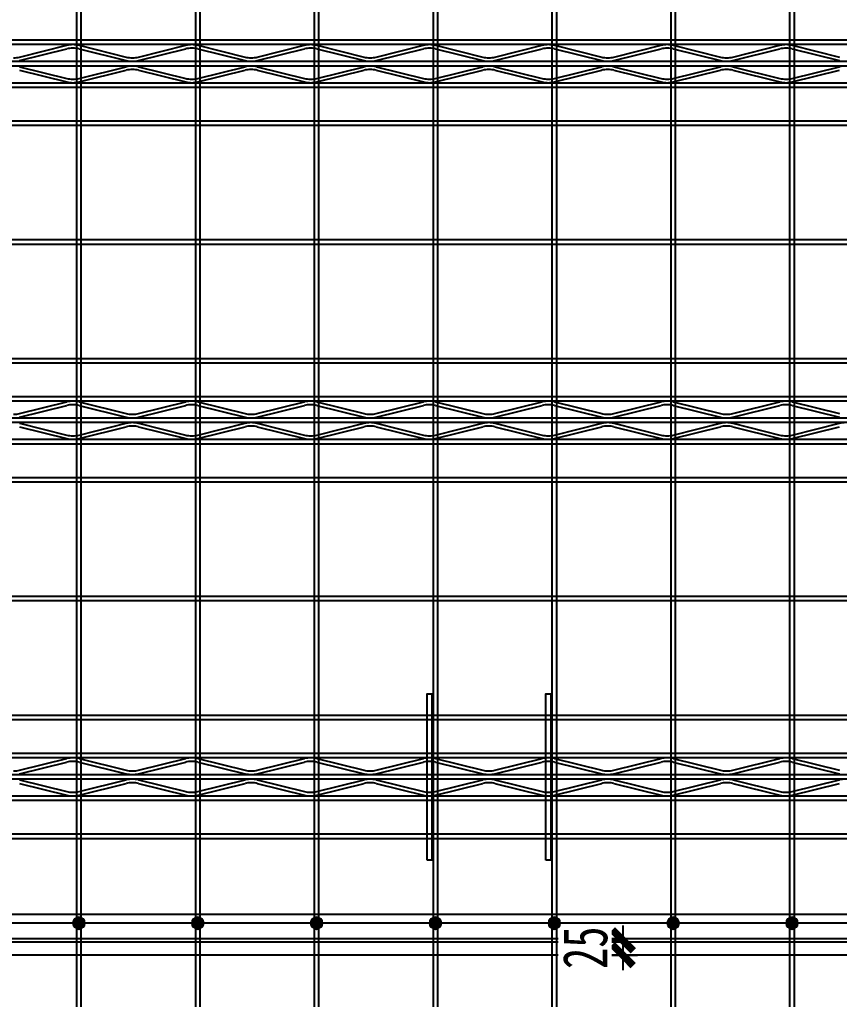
# Model space of a CAD drawing. Extents: x -524 to 129100, y -10500 to 1.
# Drawn here: x 117293 to 118672, y -9130 to -7482 of the extents above; entities that cross this region are included whole.
import ezdxf

# ---------------------------------------------------------------- set-up
doc = ezdxf.new("R2010")
doc.units = 0
doc.header["$LTSCALE"] = 250
doc.linetypes.add('BeePC_CENTER', pattern=[2, 1.25, -0.25, 0.25, -0.25])
doc.layers.get('0').update_dxf_attribs({"linetype": 'CONTINUOUS'})
doc.layers.get('Defpoints').update_dxf_attribs({"linetype": 'CONTINUOUS'})
for name, color, linetype in [('BeePC-CC', 171, 'CONTINUOUS'), ('BeePC-CCBZ', 110, 'CONTINUOUS'), ('BeePC-GJ-LEVEL', 141, 'CONTINUOUS'), ('BeePC-GJ-Truss', 185, 'CONTINUOUS'), ('BeePC-TONG-ZT', 50, 'CONTINUOUS')]:
    doc.layers.add(name, color=color, linetype=linetype)
doc.styles.add('BeePC_Dim', font='simfang.ttf', dxfattribs={"width": 0.7})
doc.dimstyles.new('BeePC_DIM_25_25', dxfattribs={"dimtxt": 75, "dimasz": 25, "dimexe": 25, "dimexo": 0, "dimgap": 25, "dimtad": 1, "dimdec": 0, "dimzin": 0, "dimdsep": 46, "dimtxsty": 'BeePC_Dim', "dimblk": 'ARCHTICK', "dimcen": 0, "dimdle": 25, "dimclrt": 7, "dimadec": 0, "dimazin": 0, "dimtfac": 1, "dimtdec": 0, "dimtix": 1, "dimtmove": 2, "dimatfit": 3, "dimfxl": 250, "dimfxlon": 1, "dimtfill": 1, "dimtolj": 1, "dimtzin": 0, "dimarcsym": 0})

# ---------------------------------------------------------------- blocks, each defined once
blk = doc.blocks.new('_ArchTick')
at = {"color": 0, "linetype": 'ByBlock', "const_width": 0.5}
blk.add_lwpolyline([(-0.707, -0.707), (0.707, 0.707)], dxfattribs=at)
blk = doc.blocks.new('*D213')
at = {"layer": 'BeePC-CCBZ', "color": 0, "lineweight": -2, "transparency": 16777216}
for p, q in [((114592.6, -9568), (114592.6, -9793)), ((121792.6, -9568), (121792.6, -9793)), ((114567.6, -9768), (121817.6, -9768))]:
    blk.add_line(p, q, dxfattribs=at)
at = {"layer": 'Defpoints', "color": 0, "transparency": 16777216}
for p in [(114592.6, -7503.7), (121792.6, -7856), (121792.6, -9768)]:
    blk.add_point(p, dxfattribs=at)
at = {"layer": 'BeePC-CCBZ', "color": 0, "lineweight": -2, "transparency": 16777216, "xscale": 25, "yscale": 25, "zscale": 25, "rotation": 180}
blk.add_blockref('_ArchTick', (114592.6, -9768), dxfattribs=at)
at = {"layer": 'BeePC-CCBZ', "color": 0, "lineweight": -2, "transparency": 16777216, "xscale": 25, "yscale": 25, "zscale": 25}
blk.add_blockref('_ArchTick', (121792.6, -9768), dxfattribs=at)
at = {"layer": 'BeePC-CCBZ', "color": 7, "linetype": 'BeePC_CENTER', "transparency": 16777216, "insert": (118192.6, -9705), "char_height": 75, "attachment_point": 5, "style": 'BeePC_Dim', "bg_fill": 3, "box_fill_scale": 1.1, "bg_fill_color": 256, "bg_fill_true_color": 13158600, "bg_fill_transparency": 0}
blk.add_mtext('\\A1;200x36=7200', dxfattribs=at)
blk = doc.blocks.new('*D217')
at = {"layer": 'BeePC-CCBZ', "color": 0, "lineweight": -2, "transparency": 16777216}
for p, q in [((122404.4, -6631), (122404.4, -9081)), ((122204.4, -6656), (122429.4, -6656)), ((122204.4, -9056), (122429.4, -9056))]:
    blk.add_line(p, q, dxfattribs=at)
at = {"layer": 'Defpoints', "color": 0, "transparency": 16777216}
for p in [(118182.6, -6656), (118182.6, -9056), (122404.4, -9056)]:
    blk.add_point(p, dxfattribs=at)
at = {"layer": 'BeePC-CCBZ', "color": 0, "lineweight": -2, "transparency": 16777216, "xscale": 25, "yscale": 25, "zscale": 25}
for p, rotation in [((122404.4, -6656), 90), ((122404.4, -9056), 270)]:
    blk.add_blockref('_ArchTick', p, dxfattribs=dict(at, rotation=rotation))
at = {"layer": 'BeePC-CCBZ', "color": 7, "linetype": 'BeePC_CENTER', "transparency": 16777216, "insert": (122341.5, -7856), "char_height": 75, "attachment_point": 5, "rotation": 90, "style": 'BeePC_Dim', "bg_fill": 3, "box_fill_scale": 1.1, "bg_fill_color": 256, "bg_fill_true_color": 13158600, "bg_fill_transparency": 0}
blk.add_mtext('\\A1;200x12=2400', dxfattribs=at)
blk = doc.blocks.new('*D218')
at = {"layer": 'BeePC-CCBZ', "color": 0, "lineweight": -2, "transparency": 16777216}
for p, q in [((122404.4, -9031), (122404.4, -9521)), ((122204.4, -9056), (122429.4, -9056)), ((122204.4, -9496), (122429.4, -9496))]:
    blk.add_line(p, q, dxfattribs=at)
at = {"layer": 'Defpoints', "color": 0, "transparency": 16777216}
for p in [(118182.6, -9056), (114792.6, -9496), (122404.4, -9496)]:
    blk.add_point(p, dxfattribs=at)
at = {"layer": 'BeePC-CCBZ', "color": 0, "lineweight": -2, "transparency": 16777216, "xscale": 25, "yscale": 25, "zscale": 25}
for p, rotation in [((122404.4, -9056), 90), ((122404.4, -9496), 270)]:
    blk.add_blockref('_ArchTick', p, dxfattribs=dict(at, rotation=rotation))
at = {"layer": 'BeePC-CCBZ', "color": 7, "linetype": 'BeePC_CENTER', "transparency": 16777216, "insert": (122341.5, -9276), "char_height": 75, "attachment_point": 5, "rotation": 90, "style": 'BeePC_Dim', "bg_fill": 3, "box_fill_scale": 1.1, "bg_fill_color": 256, "bg_fill_true_color": 13158600, "bg_fill_transparency": 0}
blk.add_mtext('\\A1;440', dxfattribs=at)
blk = doc.blocks.new('*D219')
at = {"layer": 'BeePC-CCBZ', "color": 0, "lineweight": -2, "transparency": 16777216}
for p, q in [((118307.8, -9006), (118307.8, -9081)), ((118307.8, -9031), (118282.8, -9031)), ((118257.8, -9056), (118332.8, -9056))]:
    blk.add_line(p, q, dxfattribs=at)
at = {"layer": 'Defpoints', "color": 0, "transparency": 16777216}
for p in [(118307.8, -9031), (118182.6, -9056), (118307.8, -9056)]:
    blk.add_point(p, dxfattribs=at)
at = {"layer": 'BeePC-CCBZ', "color": 0, "lineweight": -2, "transparency": 16777216, "xscale": 25, "yscale": 25, "zscale": 25}
for p, rotation in [((118307.8, -9031), 270), ((118307.8, -9056), 90)]:
    blk.add_blockref('_ArchTick', p, dxfattribs=dict(at, rotation=rotation))
at = {"layer": 'BeePC-CCBZ', "color": 7, "linetype": 'BeePC_CENTER', "transparency": 16777216, "insert": (118244.9, -9043.5), "char_height": 75, "attachment_point": 5, "rotation": 90, "style": 'BeePC_Dim', "bg_fill": 3, "box_fill_scale": 1.1, "bg_fill_color": 256, "bg_fill_true_color": 13158600, "bg_fill_transparency": 0}
blk.add_mtext('\\A1;25', dxfattribs=at)
blk = doc.blocks.new('BeePC_TagPoint')
h = blk.add_hatch(color=256)
edge = h.paths.add_edge_path(flags=0)
edge.add_arc((0, 0), 10, 0, 180)
edge.add_arc((0, 0), 10, 180, 360)
blk.add_lwpolyline([(10, 0, 1), (-10, 0, 1)], format="xyb", close=True)

msp = doc.modelspace()

# ---------------------------------------------------------------- linework, layer by layer
for points in [[(117978.6, -8896), (117978.6, -8616), (117986.6, -8616), (117986.6, -8896), (117978.6, -8896)], [(118178.6, -8896), (118178.6, -8616), (118186.6, -8616), (118186.6, -8896), (118178.6, -8896)]]:
    msp.add_lwpolyline(points)
at = {"layer": 'BeePC-GJ-LEVEL'}
for points in [[(117388.6, -6185), (117388.6, -9496), (117396.6, -9496), (117396.6, -6185)], [(117588.6, -6185), (117588.6, -9496), (117596.6, -9496), (117596.6, -6185)], [(117788.6, -6185), (117788.6, -9496), (117796.6, -9496), (117796.6, -6185)], [(117988.6, -6185), (117988.6, -9496), (117996.6, -9496), (117996.6, -6185)], [(118188.6, -6185), (118188.6, -9496), (118196.6, -9496), (118196.6, -6185)], [(118388.6, -6185), (118388.6, -9496), (118396.6, -9496), (118396.6, -6185)], [(118588.6, -6185), (118588.6, -9496), (118596.6, -9496), (118596.6, -6185)], [(114282.8, -7652), (122132.4, -7652), (122132.4, -7660), (114282.8, -7660), (114282.8, -7652)], [(114282.8, -7852), (122132.4, -7852), (122132.4, -7860), (114282.8, -7860), (114282.8, -7852)], [(114282.8, -8252), (122132.4, -8252), (122132.4, -8260), (114282.8, -8260), (114282.8, -8252)], [(114282.8, -8452), (122132.4, -8452), (122132.4, -8460), (114282.8, -8460), (114282.8, -8452)], [(114282.8, -8652), (122132.4, -8652), (122132.4, -8660), (114282.8, -8660), (114282.8, -8652)], [(114282.8, -8852), (122132.4, -8852), (122132.4, -8860), (114282.8, -8860), (114282.8, -8852)]]:
    msp.add_lwpolyline(points, dxfattribs=at)
for points in [[(121919.7, -8057), (121927.4, -8057), (121927.4, -8065), (121919.7, -8065, -0.047142), (121915.2, -8064.5), (121892.7, -8060.2, 0.047142), (121889.7, -8060), (114282.8, -8060), (114282.8, -8052), (121889.7, -8052, -0.047142), (121894.2, -8052.4), (121916.7, -8056.7, 0.047142), (121919.7, -8057)], [(121621, -9027.8), (121916.1, -8978.2, -0.041652), (121919, -8978), (121927.4, -8978), (121927.4, -8984), (121919, -8984, 0.041652), (121917.1, -8984.1), (121622, -9033.7, -0.041652), (121619, -9034), (114996.5, -9034, -0.041652), (114993.6, -9033.7), (114698.5, -8984.1, 0.041652), (114696.5, -8984), (114437.8, -8984), (114437.8, -8978), (114696.5, -8978, -0.041652), (114699.5, -8978.2), (114994.6, -9027.8, 0.041652), (114996.5, -9028), (121619, -9028, 0.041652), (121621, -9027.8)]]:
    msp.add_lwpolyline(points, format="xyb", dxfattribs=at)
at = {"layer": 'BeePC-GJ-Truss'}
for points in [[(114482.6, -7516), (121882.6, -7516), (121882.6, -7524), (114482.6, -7524), (114482.6, -7516)], [(114482.6, -7552), (121882.6, -7552), (121882.6, -7560), (114482.6, -7560), (114482.6, -7552), (114486, -7551.8), (114489.2, -7551.5), (114492.8, -7550.8), (114572.4, -7531.1)], [(117292.8, -7544.8), (117372.4, -7525.1)], [(117292.8, -7550.8), (117372.4, -7531.1)], [(117392.8, -7525.1), (117472.4, -7544.8)], [(117392.8, -7531.1), (117472.4, -7550.8)], [(117492.8, -7544.8), (117572.4, -7525.1)], [(117492.8, -7550.8), (117572.4, -7531.1)], [(117592.8, -7525.1), (117672.4, -7544.8)], [(117592.8, -7531.1), (117672.4, -7550.8)], [(117692.8, -7544.8), (117772.4, -7525.1)], [(117692.8, -7550.8), (117772.4, -7531.1)], [(117792.8, -7525.1), (117872.4, -7544.8)], [(117792.8, -7531.1), (117872.4, -7550.8)], [(117892.8, -7544.8), (117972.4, -7525.1)], [(117892.8, -7550.8), (117972.4, -7531.1)], [(117992.8, -7525.1), (118072.4, -7544.8)], [(117992.8, -7531.1), (118072.4, -7550.8)], [(118092.8, -7544.8), (118172.4, -7525.1)], [(118092.8, -7550.8), (118172.4, -7531.1)], [(118192.8, -7525.1), (118272.4, -7544.8)], [(118192.8, -7531.1), (118272.4, -7550.8)], [(118292.8, -7544.8), (118372.4, -7525.1)], [(118292.8, -7550.8), (118372.4, -7531.1)], [(118392.8, -7525.1), (118472.4, -7544.8)], [(118392.8, -7531.1), (118472.4, -7550.8)], [(118492.8, -7544.8), (118572.4, -7525.1)], [(118492.8, -7550.8), (118572.4, -7531.1)], [(118592.8, -7525.1), (118672.4, -7544.8)], [(118592.8, -7531.1), (118672.4, -7550.8)], [(117292.8, -7561.1), (117372.4, -7580.8)], [(117292.8, -7567.1), (117372.4, -7586.8)], [(117392.8, -7580.8), (117472.4, -7561.1)], [(117392.8, -7586.8), (117472.4, -7567.1)], [(117492.8, -7561.1), (117572.4, -7580.8)], [(117492.8, -7567.1), (117572.4, -7586.8)], [(117592.8, -7580.8), (117672.4, -7561.1)], [(117592.8, -7586.8), (117672.4, -7567.1)], [(117692.8, -7561.1), (117772.4, -7580.8)], [(117692.8, -7567.1), (117772.4, -7586.8)], [(117792.8, -7580.8), (117872.4, -7561.1)], [(117792.8, -7586.8), (117872.4, -7567.1)], [(117892.8, -7561.1), (117972.4, -7580.8)], [(117892.8, -7567.1), (117972.4, -7586.8)], [(117992.8, -7580.8), (118072.4, -7561.1)], [(117992.8, -7586.8), (118072.4, -7567.1)], [(118092.8, -7561.1), (118172.4, -7580.8)], [(118092.8, -7567.1), (118172.4, -7586.8)], [(118192.8, -7580.8), (118272.4, -7561.1)], [(118192.8, -7586.8), (118272.4, -7567.1)], [(118292.8, -7561.1), (118372.4, -7580.8)], [(118292.8, -7567.1), (118372.4, -7586.8)], [(118392.8, -7580.8), (118472.4, -7561.1)], [(118392.8, -7586.8), (118472.4, -7567.1)], [(118492.8, -7561.1), (118572.4, -7580.8)], [(118492.8, -7567.1), (118572.4, -7586.8)], [(118592.8, -7580.8), (118672.4, -7561.1)], [(118592.8, -7586.8), (118672.4, -7567.1)], [(114482.6, -7588), (121882.6, -7588), (121882.6, -7596), (114482.6, -7596), (114482.6, -7588)], [(114482.6, -8116), (121882.6, -8116), (121882.6, -8124), (114482.6, -8124), (114482.6, -8116)], [(117292.8, -8144.8), (117372.4, -8125.1)], [(117392.8, -8125.1), (117472.4, -8144.8)], [(117492.8, -8144.8), (117572.4, -8125.1)], [(117592.8, -8125.1), (117672.4, -8144.8)], [(117692.8, -8144.8), (117772.4, -8125.1)], [(117792.8, -8125.1), (117872.4, -8144.8)], [(117892.8, -8144.8), (117972.4, -8125.1)], [(117992.8, -8125.1), (118072.4, -8144.8)], [(118092.8, -8144.8), (118172.4, -8125.1)], [(118192.8, -8125.1), (118272.4, -8144.8)], [(118292.8, -8144.8), (118372.4, -8125.1)], [(118392.8, -8125.1), (118472.4, -8144.8)], [(118492.8, -8144.8), (118572.4, -8125.1)], [(118592.8, -8125.1), (118672.4, -8144.8)], [(114482.6, -8152), (121882.6, -8152), (121882.6, -8160), (114482.6, -8160), (114482.6, -8152), (114486, -8151.8), (114489.2, -8151.5), (114492.8, -8150.8), (114572.4, -8131.1)], [(117292.8, -8150.8), (117372.4, -8131.1)], [(117392.8, -8131.1), (117472.4, -8150.8)], [(117492.8, -8150.8), (117572.4, -8131.1)], [(117592.8, -8131.1), (117672.4, -8150.8)], [(117692.8, -8150.8), (117772.4, -8131.1)], [(117792.8, -8131.1), (117872.4, -8150.8)], [(117892.8, -8150.8), (117972.4, -8131.1)], [(117992.8, -8131.1), (118072.4, -8150.8)], [(118092.8, -8150.8), (118172.4, -8131.1)], [(118192.8, -8131.1), (118272.4, -8150.8)], [(118292.8, -8150.8), (118372.4, -8131.1)], [(118392.8, -8131.1), (118472.4, -8150.8)], [(118492.8, -8150.8), (118572.4, -8131.1)], [(118592.8, -8131.1), (118672.4, -8150.8)], [(117292.8, -8161.1), (117372.4, -8180.8)], [(117292.8, -8167.1), (117372.4, -8186.8)], [(117392.8, -8180.8), (117472.4, -8161.1)], [(117392.8, -8186.8), (117472.4, -8167.1)], [(117492.8, -8161.1), (117572.4, -8180.8)], [(117492.8, -8167.1), (117572.4, -8186.8)], [(117592.8, -8180.8), (117672.4, -8161.1)], [(117592.8, -8186.8), (117672.4, -8167.1)], [(117692.8, -8161.1), (117772.4, -8180.8)], [(117692.8, -8167.1), (117772.4, -8186.8)], [(117792.8, -8180.8), (117872.4, -8161.1)], [(117792.8, -8186.8), (117872.4, -8167.1)], [(117892.8, -8161.1), (117972.4, -8180.8)], [(117892.8, -8167.1), (117972.4, -8186.8)], [(117992.8, -8180.8), (118072.4, -8161.1)], [(117992.8, -8186.8), (118072.4, -8167.1)], [(118092.8, -8161.1), (118172.4, -8180.8)], [(118092.8, -8167.1), (118172.4, -8186.8)], [(118192.8, -8180.8), (118272.4, -8161.1)], [(118192.8, -8186.8), (118272.4, -8167.1)], [(118292.8, -8161.1), (118372.4, -8180.8)], [(118292.8, -8167.1), (118372.4, -8186.8)], [(118392.8, -8180.8), (118472.4, -8161.1)], [(118392.8, -8186.8), (118472.4, -8167.1)], [(118492.8, -8161.1), (118572.4, -8180.8)], [(118492.8, -8167.1), (118572.4, -8186.8)], [(118592.8, -8180.8), (118672.4, -8161.1)], [(118592.8, -8186.8), (118672.4, -8167.1)], [(114482.6, -8188), (121882.6, -8188), (121882.6, -8196), (114482.6, -8196), (114482.6, -8188)], [(114482.6, -8716), (121882.6, -8716), (121882.6, -8724), (114482.6, -8724), (114482.6, -8716)], [(114482.6, -8752), (121882.6, -8752), (121882.6, -8760), (114482.6, -8760), (114482.6, -8752), (114486, -8751.8), (114489.2, -8751.5), (114492.8, -8750.8), (114572.4, -8731.1)], [(117292.8, -8744.8), (117372.4, -8725.1)], [(117292.8, -8750.8), (117372.4, -8731.1)], [(117392.8, -8725.1), (117472.4, -8744.8)], [(117392.8, -8731.1), (117472.4, -8750.8)], [(117492.8, -8744.8), (117572.4, -8725.1)], [(117492.8, -8750.8), (117572.4, -8731.1)], [(117592.8, -8725.1), (117672.4, -8744.8)], [(117592.8, -8731.1), (117672.4, -8750.8)], [(117692.8, -8744.8), (117772.4, -8725.1)], [(117692.8, -8750.8), (117772.4, -8731.1)], [(117792.8, -8725.1), (117872.4, -8744.8)], [(117792.8, -8731.1), (117872.4, -8750.8)], [(117892.8, -8744.8), (117972.4, -8725.1)], [(117892.8, -8750.8), (117972.4, -8731.1)], [(117992.8, -8725.1), (118072.4, -8744.8)], [(117992.8, -8731.1), (118072.4, -8750.8)], [(118092.8, -8744.8), (118172.4, -8725.1)], [(118092.8, -8750.8), (118172.4, -8731.1)], [(118192.8, -8725.1), (118272.4, -8744.8)], [(118192.8, -8731.1), (118272.4, -8750.8)], [(118292.8, -8744.8), (118372.4, -8725.1)], [(118292.8, -8750.8), (118372.4, -8731.1)], [(118392.8, -8725.1), (118472.4, -8744.8)], [(118392.8, -8731.1), (118472.4, -8750.8)], [(118492.8, -8744.8), (118572.4, -8725.1)], [(118492.8, -8750.8), (118572.4, -8731.1)], [(118592.8, -8725.1), (118672.4, -8744.8)], [(118592.8, -8731.1), (118672.4, -8750.8)], [(117292.8, -8761.1), (117372.4, -8780.8)], [(117292.8, -8767.1), (117372.4, -8786.8)], [(117392.8, -8780.8), (117472.4, -8761.1)], [(117392.8, -8786.8), (117472.4, -8767.1)], [(117492.8, -8761.1), (117572.4, -8780.8)], [(117492.8, -8767.1), (117572.4, -8786.8)], [(117592.8, -8780.8), (117672.4, -8761.1)], [(117592.8, -8786.8), (117672.4, -8767.1)], [(117692.8, -8761.1), (117772.4, -8780.8)], [(117692.8, -8767.1), (117772.4, -8786.8)], [(117792.8, -8780.8), (117872.4, -8761.1)], [(117792.8, -8786.8), (117872.4, -8767.1)], [(117892.8, -8761.1), (117972.4, -8780.8)], [(117892.8, -8767.1), (117972.4, -8786.8)], [(117992.8, -8780.8), (118072.4, -8761.1)], [(117992.8, -8786.8), (118072.4, -8767.1)], [(118092.8, -8761.1), (118172.4, -8780.8)], [(118092.8, -8767.1), (118172.4, -8786.8)], [(118192.8, -8780.8), (118272.4, -8761.1)], [(118192.8, -8786.8), (118272.4, -8767.1)], [(118292.8, -8761.1), (118372.4, -8780.8)], [(118292.8, -8767.1), (118372.4, -8786.8)], [(118392.8, -8780.8), (118472.4, -8761.1)], [(118392.8, -8786.8), (118472.4, -8767.1)], [(118492.8, -8761.1), (118572.4, -8780.8)], [(118492.8, -8767.1), (118572.4, -8786.8)], [(118592.8, -8780.8), (118672.4, -8761.1)], [(118592.8, -8786.8), (118672.4, -8767.1)], [(114482.6, -8788), (121882.6, -8788), (121882.6, -8796), (114482.6, -8796), (114482.6, -8788)]]:
    msp.add_lwpolyline(points, dxfattribs=at)
for centre, major_axis, start_param, end_param in [((117383.8, -7529.1), (18, 0), 1.635672, 2.256488), ((117381.4, -7533.4), (12, 0), 1.470144, 2.422017), ((117381.4, -7529.1), (18, 0), 0.885104, 1.50592), ((117383.8, -7533.4), (12, 0), 0.719576, 1.671449), ((117583.8, -7529.1), (18, 0), 1.635672, 2.256488), ((117581.4, -7533.4), (12, 0), 1.470144, 2.422017), ((117581.4, -7529.1), (18, 0), 0.885104, 1.50592), ((117583.8, -7533.4), (12, 0), 0.719576, 1.671449), ((117783.8, -7529.1), (18, 0), 1.635672, 2.256488), ((117781.4, -7533.4), (12, 0), 1.470144, 2.422017), ((117781.4, -7529.1), (18, 0), 0.885104, 1.50592), ((117783.8, -7533.4), (12, 0), 0.719576, 1.671449), ((117983.8, -7529.1), (18, 0), 1.635672, 2.256488), ((117981.4, -7533.4), (12, 0), 1.470144, 2.422017), ((117981.4, -7529.1), (18, 0), 0.885104, 1.50592), ((117983.8, -7533.4), (12, 0), 0.719576, 1.671449), ((118183.8, -7529.1), (18, 0), 1.635672, 2.256488), ((118181.4, -7533.4), (12, 0), 1.470144, 2.422017), ((118181.4, -7529.1), (18, 0), 0.885104, 1.50592), ((118183.8, -7533.4), (12, 0), 0.719576, 1.671449), ((118383.8, -7529.1), (18, 0), 1.635672, 2.256488), ((118381.4, -7533.4), (12, 0), 1.470144, 2.422017), ((118381.4, -7529.1), (18, 0), 0.885104, 1.50592), ((118383.8, -7533.4), (12, 0), 0.719576, 1.671449), ((118583.8, -7529.1), (18, 0), 1.635672, 2.256488), ((118581.4, -7533.4), (12, 0), 1.470144, 2.422017), ((118581.4, -7529.1), (18, 0), 0.885104, 1.50592), ((118583.8, -7533.4), (12, 0), 0.719576, 1.671449), ((117283.8, -7542.5), (12, 0), 4.611737, 5.563609), ((117481.4, -7542.5), (12, 0), 3.861169, 4.813041), ((117483.8, -7542.5), (12, 0), 4.611737, 5.563609), ((117681.4, -7542.5), (12, 0), 3.861169, 4.813041), ((117683.8, -7542.5), (12, 0), 4.611737, 5.563609), ((117881.4, -7542.5), (12, 0), 3.861169, 4.813041), ((117883.8, -7542.5), (12, 0), 4.611737, 5.563609), ((118081.4, -7542.5), (12, 0), 3.861169, 4.813041), ((118083.8, -7542.5), (12, 0), 4.611737, 5.563609), ((118281.4, -7542.5), (12, 0), 3.861169, 4.813041), ((118283.8, -7542.5), (12, 0), 4.611737, 5.563609), ((118481.4, -7542.5), (12, 0), 3.861169, 4.813041), ((118483.8, -7542.5), (12, 0), 4.611737, 5.563609), ((117483.8, -7546.8), (18, 0), 4.026697, 4.647513), ((117483.8, -7565.1), (18, 0), 1.635672, 2.256488), ((117481.4, -7569.4), (12, 0), 1.470144, 2.422017), ((117481.4, -7546.8), (18, 0), 4.777265, 5.398081), ((117481.4, -7565.1), (18, 0), 0.885104, 1.50592), ((117483.8, -7569.4), (12, 0), 0.719576, 1.671449), ((117683.8, -7546.8), (18, 0), 4.026697, 4.647513), ((117683.8, -7565.1), (18, 0), 1.635672, 2.256488), ((117681.4, -7569.4), (12, 0), 1.470144, 2.422017), ((117681.4, -7546.8), (18, 0), 4.777265, 5.398081), ((117681.4, -7565.1), (18, 0), 0.885104, 1.50592), ((117683.8, -7569.4), (12, 0), 0.719576, 1.671449), ((117883.8, -7546.8), (18, 0), 4.026697, 4.647513), ((117883.8, -7565.1), (18, 0), 1.635672, 2.256488), ((117881.4, -7569.4), (12, 0), 1.470144, 2.422017), ((117881.4, -7546.8), (18, 0), 4.777265, 5.398081), ((117881.4, -7565.1), (18, 0), 0.885104, 1.50592), ((117883.8, -7569.4), (12, 0), 0.719576, 1.671449), ((118083.8, -7546.8), (18, 0), 4.026697, 4.647513), ((118083.8, -7565.1), (18, 0), 1.635672, 2.256488), ((118081.4, -7569.4), (12, 0), 1.470144, 2.422017), ((118081.4, -7546.8), (18, 0), 4.777265, 5.398081), ((118081.4, -7565.1), (18, 0), 0.885104, 1.50592), ((118083.8, -7569.4), (12, 0), 0.719576, 1.671449), ((118283.8, -7546.8), (18, 0), 4.026697, 4.647513), ((118283.8, -7565.1), (18, 0), 1.635672, 2.256488), ((118281.4, -7569.4), (12, 0), 1.470144, 2.422017), ((118281.4, -7546.8), (18, 0), 4.777265, 5.398081), ((118281.4, -7565.1), (18, 0), 0.885104, 1.50592), ((118283.8, -7569.4), (12, 0), 0.719576, 1.671449), ((118483.8, -7546.8), (18, 0), 4.026697, 4.647513), ((118483.8, -7565.1), (18, 0), 1.635672, 2.256488), ((118481.4, -7569.4), (12, 0), 1.470144, 2.422017), ((118481.4, -7546.8), (18, 0), 4.777265, 5.398081), ((118481.4, -7565.1), (18, 0), 0.885104, 1.50592), ((118483.8, -7569.4), (12, 0), 0.719576, 1.671449), ((118683.8, -7565.1), (18, 0), 1.635672, 2.256488), ((117381.4, -7578.5), (12, 0), 3.861169, 4.813041), ((117383.8, -7578.5), (12, 0), 4.611737, 5.563609), ((117581.4, -7578.5), (12, 0), 3.861169, 4.813041), ((117583.8, -7578.5), (12, 0), 4.611737, 5.563609), ((117781.4, -7578.5), (12, 0), 3.861169, 4.813041), ((117783.8, -7578.5), (12, 0), 4.611737, 5.563609), ((117981.4, -7578.5), (12, 0), 3.861169, 4.813041), ((117983.8, -7578.5), (12, 0), 4.611737, 5.563609), ((118181.4, -7578.5), (12, 0), 3.861169, 4.813041), ((118183.8, -7578.5), (12, 0), 4.611737, 5.563609), ((118381.4, -7578.5), (12, 0), 3.861169, 4.813041), ((118383.8, -7578.5), (12, 0), 4.611737, 5.563609), ((118581.4, -7578.5), (12, 0), 3.861169, 4.813041), ((118583.8, -7578.5), (12, 0), 4.611737, 5.563609), ((117383.8, -7582.8), (18, 0), 4.026697, 4.647513), ((117381.4, -7582.8), (18, 0), 4.777265, 5.398081), ((117583.8, -7582.8), (18, 0), 4.026697, 4.647513), ((117581.4, -7582.8), (18, 0), 4.777265, 5.398081), ((117783.8, -7582.8), (18, 0), 4.026697, 4.647513), ((117781.4, -7582.8), (18, 0), 4.777265, 5.398081), ((117983.8, -7582.8), (18, 0), 4.026697, 4.647513), ((117981.4, -7582.8), (18, 0), 4.777265, 5.398081), ((118183.8, -7582.8), (18, 0), 4.026697, 4.647513), ((118181.4, -7582.8), (18, 0), 4.777265, 5.398081), ((118383.8, -7582.8), (18, 0), 4.026697, 4.647513), ((118381.4, -7582.8), (18, 0), 4.777265, 5.398081), ((118583.8, -7582.8), (18, 0), 4.026697, 4.647513), ((118581.4, -7582.8), (18, 0), 4.777265, 5.398081), ((117383.8, -8129.1), (18, 0), 1.635672, 2.256488), ((117381.4, -8129.1), (18, 0), 0.885104, 1.50592), ((117583.8, -8129.1), (18, 0), 1.635672, 2.256488), ((117581.4, -8129.1), (18, 0), 0.885104, 1.50592), ((117783.8, -8129.1), (18, 0), 1.635672, 2.256488), ((117781.4, -8129.1), (18, 0), 0.885104, 1.50592), ((117983.8, -8129.1), (18, 0), 1.635672, 2.256488), ((117981.4, -8129.1), (18, 0), 0.885104, 1.50592), ((118183.8, -8129.1), (18, 0), 1.635672, 2.256488), ((118181.4, -8129.1), (18, 0), 0.885104, 1.50592), ((118383.8, -8129.1), (18, 0), 1.635672, 2.256488), ((118381.4, -8129.1), (18, 0), 0.885104, 1.50592), ((118583.8, -8129.1), (18, 0), 1.635672, 2.256488), ((118581.4, -8129.1), (18, 0), 0.885104, 1.50592), ((117381.4, -8133.4), (12, 0), 1.470144, 2.422017), ((117383.8, -8133.4), (12, 0), 0.719576, 1.671449), ((117581.4, -8133.4), (12, 0), 1.470144, 2.422017), ((117583.8, -8133.4), (12, 0), 0.719576, 1.671449), ((117781.4, -8133.4), (12, 0), 1.470144, 2.422017), ((117783.8, -8133.4), (12, 0), 0.719576, 1.671449), ((117981.4, -8133.4), (12, 0), 1.470144, 2.422017), ((117983.8, -8133.4), (12, 0), 0.719576, 1.671449), ((118181.4, -8133.4), (12, 0), 1.470144, 2.422017), ((118183.8, -8133.4), (12, 0), 0.719576, 1.671449), ((118381.4, -8133.4), (12, 0), 1.470144, 2.422017), ((118383.8, -8133.4), (12, 0), 0.719576, 1.671449), ((118581.4, -8133.4), (12, 0), 1.470144, 2.422017), ((118583.8, -8133.4), (12, 0), 0.719576, 1.671449), ((117283.8, -8142.5), (12, 0), 4.611737, 5.563609), ((117481.4, -8142.5), (12, 0), 3.861169, 4.813041), ((117483.8, -8146.8), (18, 0), 4.026697, 4.647513), ((117483.8, -8165.1), (18, 0), 1.635672, 2.256488), ((117483.8, -8142.5), (12, 0), 4.611737, 5.563609), ((117481.4, -8146.8), (18, 0), 4.777265, 5.398081), ((117481.4, -8165.1), (18, 0), 0.885104, 1.50592), ((117681.4, -8142.5), (12, 0), 3.861169, 4.813041), ((117683.8, -8146.8), (18, 0), 4.026697, 4.647513), ((117683.8, -8165.1), (18, 0), 1.635672, 2.256488), ((117683.8, -8142.5), (12, 0), 4.611737, 5.563609), ((117681.4, -8146.8), (18, 0), 4.777265, 5.398081), ((117681.4, -8165.1), (18, 0), 0.885104, 1.50592), ((117881.4, -8142.5), (12, 0), 3.861169, 4.813041), ((117883.8, -8146.8), (18, 0), 4.026697, 4.647513), ((117883.8, -8165.1), (18, 0), 1.635672, 2.256488), ((117883.8, -8142.5), (12, 0), 4.611737, 5.563609), ((117881.4, -8146.8), (18, 0), 4.777265, 5.398081), ((117881.4, -8165.1), (18, 0), 0.885104, 1.50592), ((118081.4, -8142.5), (12, 0), 3.861169, 4.813041), ((118083.8, -8146.8), (18, 0), 4.026697, 4.647513), ((118083.8, -8165.1), (18, 0), 1.635672, 2.256488), ((118083.8, -8142.5), (12, 0), 4.611737, 5.563609), ((118081.4, -8146.8), (18, 0), 4.777265, 5.398081), ((118081.4, -8165.1), (18, 0), 0.885104, 1.50592), ((118281.4, -8142.5), (12, 0), 3.861169, 4.813041), ((118283.8, -8146.8), (18, 0), 4.026697, 4.647513), ((118283.8, -8165.1), (18, 0), 1.635672, 2.256488), ((118283.8, -8142.5), (12, 0), 4.611737, 5.563609), ((118281.4, -8146.8), (18, 0), 4.777265, 5.398081), ((118281.4, -8165.1), (18, 0), 0.885104, 1.50592), ((118481.4, -8142.5), (12, 0), 3.861169, 4.813041), ((118483.8, -8146.8), (18, 0), 4.026697, 4.647513), ((118483.8, -8165.1), (18, 0), 1.635672, 2.256488), ((118483.8, -8142.5), (12, 0), 4.611737, 5.563609), ((118481.4, -8146.8), (18, 0), 4.777265, 5.398081), ((118481.4, -8165.1), (18, 0), 0.885104, 1.50592), ((118683.8, -8165.1), (18, 0), 1.635672, 2.256488), ((117481.4, -8169.4), (12, 0), 1.470144, 2.422017), ((117483.8, -8169.4), (12, 0), 0.719576, 1.671449), ((117681.4, -8169.4), (12, 0), 1.470144, 2.422017), ((117683.8, -8169.4), (12, 0), 0.719576, 1.671449), ((117881.4, -8169.4), (12, 0), 1.470144, 2.422017), ((117883.8, -8169.4), (12, 0), 0.719576, 1.671449), ((118081.4, -8169.4), (12, 0), 1.470144, 2.422017), ((118083.8, -8169.4), (12, 0), 0.719576, 1.671449), ((118281.4, -8169.4), (12, 0), 1.470144, 2.422017), ((118283.8, -8169.4), (12, 0), 0.719576, 1.671449), ((118481.4, -8169.4), (12, 0), 1.470144, 2.422017), ((118483.8, -8169.4), (12, 0), 0.719576, 1.671449), ((117381.4, -8178.5), (12, 0), 3.861169, 4.813041), ((117383.8, -8182.8), (18, 0), 4.026697, 4.647513), ((117383.8, -8178.5), (12, 0), 4.611737, 5.563609), ((117381.4, -8182.8), (18, 0), 4.777265, 5.398081), ((117581.4, -8178.5), (12, 0), 3.861169, 4.813041), ((117583.8, -8182.8), (18, 0), 4.026697, 4.647513), ((117583.8, -8178.5), (12, 0), 4.611737, 5.563609), ((117581.4, -8182.8), (18, 0), 4.777265, 5.398081), ((117781.4, -8178.5), (12, 0), 3.861169, 4.813041), ((117783.8, -8182.8), (18, 0), 4.026697, 4.647513), ((117783.8, -8178.5), (12, 0), 4.611737, 5.563609), ((117781.4, -8182.8), (18, 0), 4.777265, 5.398081), ((117981.4, -8178.5), (12, 0), 3.861169, 4.813041), ((117983.8, -8182.8), (18, 0), 4.026697, 4.647513), ((117983.8, -8178.5), (12, 0), 4.611737, 5.563609), ((117981.4, -8182.8), (18, 0), 4.777265, 5.398081), ((118181.4, -8178.5), (12, 0), 3.861169, 4.813041), ((118183.8, -8182.8), (18, 0), 4.026697, 4.647513), ((118183.8, -8178.5), (12, 0), 4.611737, 5.563609), ((118181.4, -8182.8), (18, 0), 4.777265, 5.398081), ((118381.4, -8178.5), (12, 0), 3.861169, 4.813041), ((118383.8, -8182.8), (18, 0), 4.026697, 4.647513), ((118383.8, -8178.5), (12, 0), 4.611737, 5.563609), ((118381.4, -8182.8), (18, 0), 4.777265, 5.398081), ((118581.4, -8178.5), (12, 0), 3.861169, 4.813041), ((118583.8, -8182.8), (18, 0), 4.026697, 4.647513), ((118583.8, -8178.5), (12, 0), 4.611737, 5.563609), ((118581.4, -8182.8), (18, 0), 4.777265, 5.398081), ((117383.8, -8729.1), (18, 0), 1.635672, 2.256488), ((117381.4, -8733.4), (12, 0), 1.470144, 2.422017), ((117381.4, -8729.1), (18, 0), 0.885104, 1.50592), ((117383.8, -8733.4), (12, 0), 0.719576, 1.671449), ((117583.8, -8729.1), (18, 0), 1.635672, 2.256488), ((117581.4, -8733.4), (12, 0), 1.470144, 2.422017), ((117581.4, -8729.1), (18, 0), 0.885104, 1.50592), ((117583.8, -8733.4), (12, 0), 0.719576, 1.671449), ((117783.8, -8729.1), (18, 0), 1.635672, 2.256488), ((117781.4, -8733.4), (12, 0), 1.470144, 2.422017), ((117781.4, -8729.1), (18, 0), 0.885104, 1.50592), ((117783.8, -8733.4), (12, 0), 0.719576, 1.671449), ((117983.8, -8729.1), (18, 0), 1.635672, 2.256488), ((117981.4, -8733.4), (12, 0), 1.470144, 2.422017), ((117981.4, -8729.1), (18, 0), 0.885104, 1.50592), ((117983.8, -8733.4), (12, 0), 0.719576, 1.671449), ((118183.8, -8729.1), (18, 0), 1.635672, 2.256488), ((118181.4, -8733.4), (12, 0), 1.470144, 2.422017), ((118181.4, -8729.1), (18, 0), 0.885104, 1.50592), ((118183.8, -8733.4), (12, 0), 0.719576, 1.671449), ((118383.8, -8729.1), (18, 0), 1.635672, 2.256488), ((118381.4, -8733.4), (12, 0), 1.470144, 2.422017), ((118381.4, -8729.1), (18, 0), 0.885104, 1.50592), ((118383.8, -8733.4), (12, 0), 0.719576, 1.671449), ((118583.8, -8729.1), (18, 0), 1.635672, 2.256488), ((118581.4, -8733.4), (12, 0), 1.470144, 2.422017), ((118581.4, -8729.1), (18, 0), 0.885104, 1.50592), ((118583.8, -8733.4), (12, 0), 0.719576, 1.671449), ((117283.8, -8742.5), (12, 0), 4.611737, 5.563609), ((117481.4, -8742.5), (12, 0), 3.861169, 4.813041), ((117483.8, -8746.8), (18, 0), 4.026697, 4.647513), ((117483.8, -8742.5), (12, 0), 4.611737, 5.563609), ((117481.4, -8746.8), (18, 0), 4.777265, 5.398081), ((117681.4, -8742.5), (12, 0), 3.861169, 4.813041), ((117683.8, -8746.8), (18, 0), 4.026697, 4.647513), ((117683.8, -8742.5), (12, 0), 4.611737, 5.563609), ((117681.4, -8746.8), (18, 0), 4.777265, 5.398081), ((117881.4, -8742.5), (12, 0), 3.861169, 4.813041), ((117883.8, -8746.8), (18, 0), 4.026697, 4.647513), ((117883.8, -8742.5), (12, 0), 4.611737, 5.563609), ((117881.4, -8746.8), (18, 0), 4.777265, 5.398081), ((118081.4, -8742.5), (12, 0), 3.861169, 4.813041), ((118083.8, -8746.8), (18, 0), 4.026697, 4.647513), ((118083.8, -8742.5), (12, 0), 4.611737, 5.563609), ((118081.4, -8746.8), (18, 0), 4.777265, 5.398081), ((118281.4, -8742.5), (12, 0), 3.861169, 4.813041), ((118283.8, -8746.8), (18, 0), 4.026697, 4.647513), ((118283.8, -8742.5), (12, 0), 4.611737, 5.563609), ((118281.4, -8746.8), (18, 0), 4.777265, 5.398081), ((118481.4, -8742.5), (12, 0), 3.861169, 4.813041), ((118483.8, -8746.8), (18, 0), 4.026697, 4.647513), ((118483.8, -8742.5), (12, 0), 4.611737, 5.563609), ((118481.4, -8746.8), (18, 0), 4.777265, 5.398081), ((117483.8, -8765.1), (18, 0), 1.635672, 2.256488), ((117481.4, -8769.4), (12, 0), 1.470144, 2.422017), ((117481.4, -8765.1), (18, 0), 0.885104, 1.50592), ((117483.8, -8769.4), (12, 0), 0.719576, 1.671449), ((117683.8, -8765.1), (18, 0), 1.635672, 2.256488), ((117681.4, -8769.4), (12, 0), 1.470144, 2.422017), ((117681.4, -8765.1), (18, 0), 0.885104, 1.50592), ((117683.8, -8769.4), (12, 0), 0.719576, 1.671449), ((117883.8, -8765.1), (18, 0), 1.635672, 2.256488), ((117881.4, -8769.4), (12, 0), 1.470144, 2.422017), ((117881.4, -8765.1), (18, 0), 0.885104, 1.50592), ((117883.8, -8769.4), (12, 0), 0.719576, 1.671449), ((118083.8, -8765.1), (18, 0), 1.635672, 2.256488), ((118081.4, -8769.4), (12, 0), 1.470144, 2.422017), ((118081.4, -8765.1), (18, 0), 0.885104, 1.50592), ((118083.8, -8769.4), (12, 0), 0.719576, 1.671449), ((118283.8, -8765.1), (18, 0), 1.635672, 2.256488), ((118281.4, -8769.4), (12, 0), 1.470144, 2.422017), ((118281.4, -8765.1), (18, 0), 0.885104, 1.50592), ((118283.8, -8769.4), (12, 0), 0.719576, 1.671449), ((118483.8, -8765.1), (18, 0), 1.635672, 2.256488), ((118481.4, -8769.4), (12, 0), 1.470144, 2.422017), ((118481.4, -8765.1), (18, 0), 0.885104, 1.50592), ((118483.8, -8769.4), (12, 0), 0.719576, 1.671449), ((118683.8, -8765.1), (18, 0), 1.635672, 2.256488), ((117381.4, -8778.5), (12, 0), 3.861169, 4.813041), ((117383.8, -8782.8), (18, 0), 4.026697, 4.647513), ((117383.8, -8778.5), (12, 0), 4.611737, 5.563609), ((117381.4, -8782.8), (18, 0), 4.777265, 5.398081), ((117581.4, -8778.5), (12, 0), 3.861169, 4.813041), ((117583.8, -8782.8), (18, 0), 4.026697, 4.647513), ((117583.8, -8778.5), (12, 0), 4.611737, 5.563609), ((117581.4, -8782.8), (18, 0), 4.777265, 5.398081), ((117781.4, -8778.5), (12, 0), 3.861169, 4.813041), ((117783.8, -8782.8), (18, 0), 4.026697, 4.647513), ((117783.8, -8778.5), (12, 0), 4.611737, 5.563609), ((117781.4, -8782.8), (18, 0), 4.777265, 5.398081), ((117981.4, -8778.5), (12, 0), 3.861169, 4.813041), ((117983.8, -8782.8), (18, 0), 4.026697, 4.647513), ((117983.8, -8778.5), (12, 0), 4.611737, 5.563609), ((117981.4, -8782.8), (18, 0), 4.777265, 5.398081), ((118181.4, -8778.5), (12, 0), 3.861169, 4.813041), ((118183.8, -8782.8), (18, 0), 4.026697, 4.647513), ((118183.8, -8778.5), (12, 0), 4.611737, 5.563609), ((118181.4, -8782.8), (18, 0), 4.777265, 5.398081), ((118381.4, -8778.5), (12, 0), 3.861169, 4.813041), ((118383.8, -8782.8), (18, 0), 4.026697, 4.647513), ((118383.8, -8778.5), (12, 0), 4.611737, 5.563609), ((118381.4, -8782.8), (18, 0), 4.777265, 5.398081), ((118581.4, -8778.5), (12, 0), 3.861169, 4.813041), ((118583.8, -8782.8), (18, 0), 4.026697, 4.647513), ((118583.8, -8778.5), (12, 0), 4.611737, 5.563609), ((118581.4, -8782.8), (18, 0), 4.777265, 5.398081)]:
    msp.add_ellipse(centre, major_axis=major_axis, ratio=0.288551, start_param=start_param, end_param=end_param, dxfattribs=at)
at = {"layer": 'BeePC-TONG-ZT'}
msp.add_lwpolyline([(114672.8, -9006), (114422.8, -9006), (114422.8, -6656), (121942.4, -6656), (121942.4, -9056), (114672.8, -9056), (114672.8, -9006)], dxfattribs=at)

# ---------------------------------------------------------------- next in the draw order: dimensions: what is measured, and where the dimension line sits
at = {"layer": 'BeePC-CCBZ'}
dim = msp.add_linear_dim(base=(121792.6, -9768), p1=(114592.6, -7503.7), p2=(121792.6, -7856), angle=0, text='200x36=7200', dimstyle='BeePC_DIM_25_25', override={"dimfxl": 200}, dxfattribs=at)
dim.commit()
dim.dimension.update_dxf_attribs({"geometry": '*D213', "text_midpoint": (118192.6, -9705)})

# ---------------------------------------------------------------- next in the draw order: linework, layer by layer
at = {"layer": 'BeePC-CC'}
for p, q in [((117392.6, -9002), (117192.6, -9002)), ((117592.6, -9002), (117392.6, -9002)), ((117792.6, -9002), (117592.6, -9002)), ((117992.6, -9002), (117792.6, -9002))]:
    msp.add_line(p, q, dxfattribs=at)

# ---------------------------------------------------------------- next in the draw order: block references
for p in [(117392.6, -9002), (117592.6, -9002), (117792.6, -9002), (117992.6, -9002)]:
    msp.add_blockref('BeePC_TagPoint', p, dxfattribs=at)

# ---------------------------------------------------------------- next in the draw order: dimensions: what is measured, and where the dimension line sits
at = {"layer": 'BeePC-CCBZ'}
dim = msp.add_linear_dim(base=(122404.4, -9056), p1=(118182.6, -6656), p2=(118182.6, -9056), angle=90, text='200x12=2400', dimstyle='BeePC_DIM_25_25', override={"dimfxl": 200}, dxfattribs=at)
dim.commit()
dim.dimension.update_dxf_attribs({"geometry": '*D217', "text_midpoint": (122341.5, -7856)})

# ---------------------------------------------------------------- next in the draw order: linework, layer by layer
at = {"layer": 'BeePC-CC'}
for p, q in [((118592.6, -9002), (118392.6, -9002)), ((118792.6, -9002), (118592.6, -9002))]:
    msp.add_line(p, q, dxfattribs=at)

# ---------------------------------------------------------------- next in the draw order: block references
for p in [(118392.6, -9002), (118592.6, -9002)]:
    msp.add_blockref('BeePC_TagPoint', p, dxfattribs=at)

# ---------------------------------------------------------------- next in the draw order: dimensions: what is measured, and where the dimension line sits
at = {"layer": 'BeePC-CCBZ'}
dim = msp.add_linear_dim(base=(122404.4, -9496), p1=(118182.6, -9056), p2=(114792.6, -9496), angle=90, dimstyle='BeePC_DIM_25_25', override={"dimfxl": 200}, dxfattribs=at)
dim.commit()
dim.dimension.update_dxf_attribs({"geometry": '*D218', "text_midpoint": (122341.5, -9276)})

# ---------------------------------------------------------------- next in the draw order: dimensions: what is measured, and where the dimension line sits
dim = msp.add_linear_dim(base=(118307.8, -9056), p1=(118307.8, -9031), p2=(118182.6, -9056), angle=90, dimstyle='BeePC_DIM_25_25', override={"dimfxl": 50}, dxfattribs=at)
dim.commit()
dim.dimension.update_dxf_attribs({"geometry": '*D219', "text_midpoint": (118244.9, -9043.5)})

# ---------------------------------------------------------------- next in the draw order: linework, layer by layer
at = {"layer": 'BeePC-CC'}
for p, q in [((114447.8, -8987), (121917.4, -8987)), ((118192.6, -9002), (117992.6, -9002)), ((118392.6, -9002), (118192.6, -9002))]:
    msp.add_line(p, q, dxfattribs=at)

# ---------------------------------------------------------------- next in the draw order: block references
msp.add_blockref('BeePC_TagPoint', (118192.6, -9002), dxfattribs=at)

doc.saveas('drawing.dxf')
